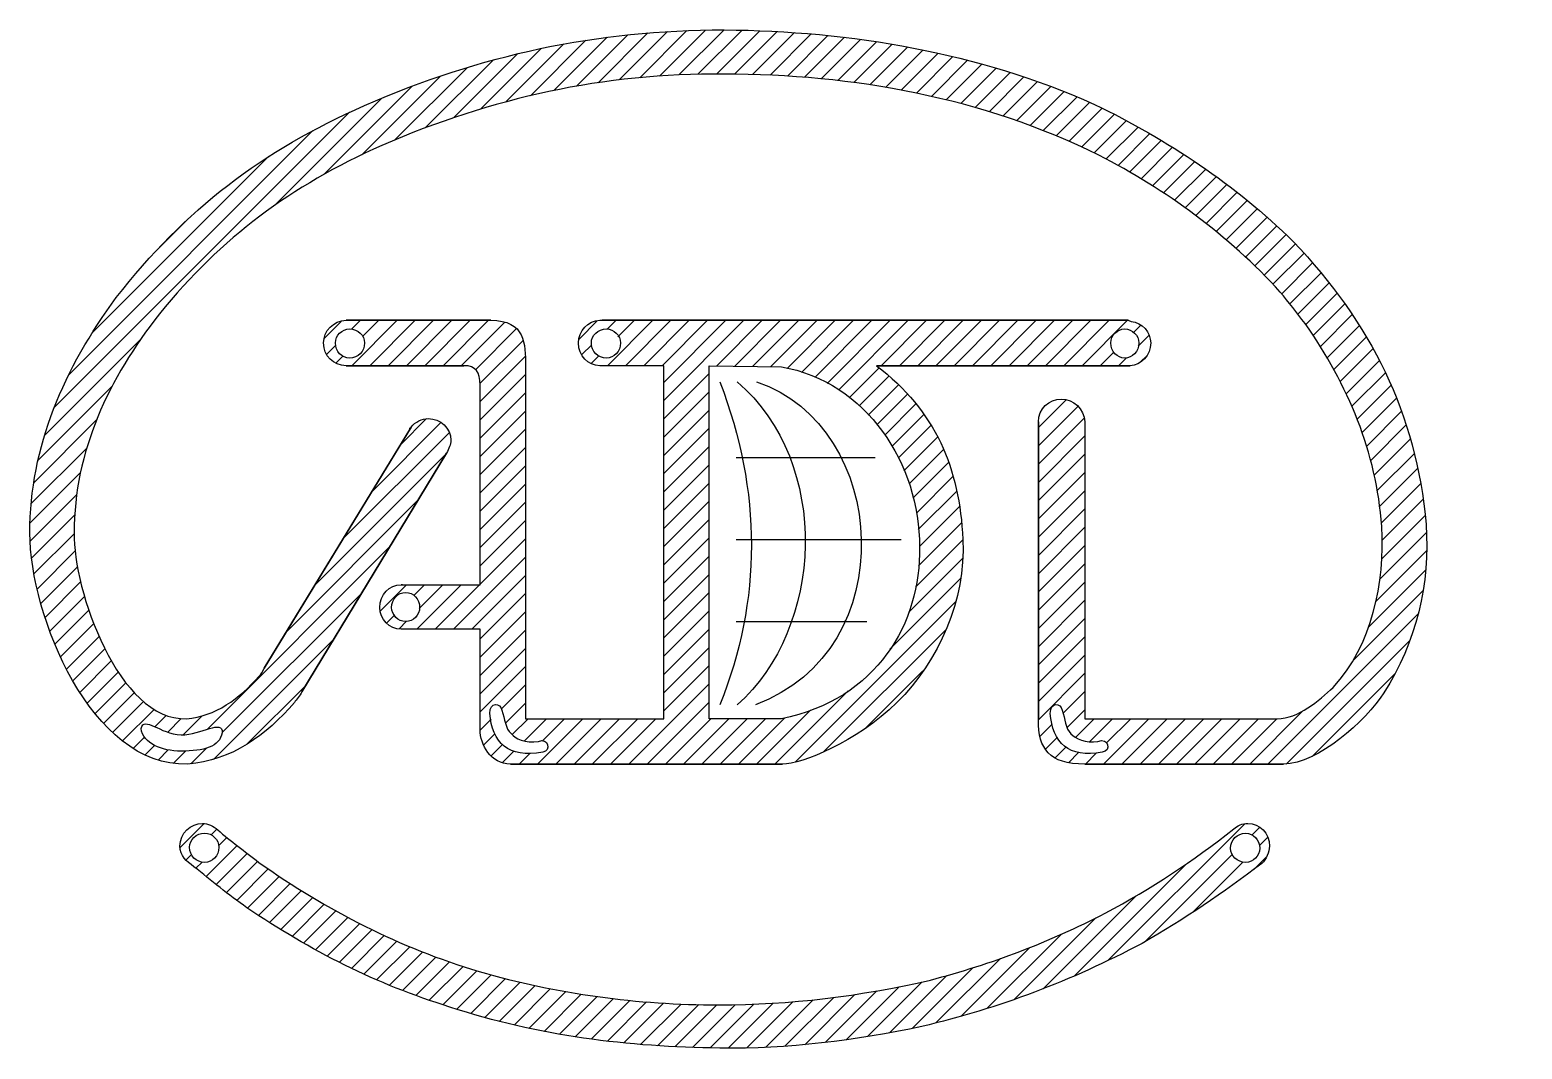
# Model space of a CAD drawing. Extents: x 56 to 197, y 693 to 718.
# Drawn here: x 56.29 to 92.99, y 692.63 to 717.7 of the extents above; entities that cross this region are included whole.
import ezdxf

# ---------------------------------------------------------------- set-up
doc = ezdxf.new("R2010")
doc.units = 0
doc.layers.get('0').update_dxf_attribs({"linetype": 'CONTINUOUS'})
doc.layers.add('Layer_1', color=7, linetype='CONTINUOUS')

msp = doc.modelspace()

# ---------------------------------------------------------------- hatches: boundary and pattern name
at = {"linetype": 'ByBlock'}
h = msp.add_hatch(dxfattribs=at)
h.set_pattern_fill('ANSI31', color=256, scale=0.1, style=0)
edge = h.paths.add_edge_path()
edge.add_spline(control_points=[(60.143, 700.756), (58.471, 700.703), (57.355, 703.943), (57.382, 705.323)], knot_values=[0, 0, 0, 0, 1, 1, 1, 1], degree=3, periodic=0)
edge.add_spline(control_points=[(57.382, 705.323), (57.382, 707.342), (58.232, 709.121), (59.48, 710.714)], knot_values=[0, 0, 0, 0, 1, 1, 1, 1], degree=3, periodic=0)
edge.add_spline(control_points=[(59.48, 710.714), (61.02, 712.599), (62.693, 713.847), (64.95, 714.856)], knot_values=[0, 0, 0, 0, 1, 1, 1, 1], degree=3, periodic=0)
edge.add_spline(control_points=[(64.95, 714.856), (67.658, 716.025), (70.393, 716.635), (73.367, 716.609)], knot_values=[0, 0, 0, 0, 1, 1, 1, 1], degree=3, periodic=0)
edge.add_spline(control_points=[(73.367, 716.609), (76.527, 716.609), (79.74, 716.025), (82.581, 714.617)], knot_values=[0, 0, 0, 0, 1, 1, 1, 1], degree=3, periodic=0)
edge.add_spline(control_points=[(82.581, 714.617), (84.227, 713.767), (85.767, 712.652), (87.042, 711.245)], knot_values=[0, 0, 0, 0, 1, 1, 1, 1], degree=3, periodic=0)
edge.add_spline(control_points=[(87.042, 711.245), (87.254, 711.006), (87.44, 710.74), (87.653, 710.475)], knot_values=[0, 0, 0, 0, 1, 1, 1, 1], degree=3, periodic=0)
edge.add_spline(control_points=[(87.653, 710.475), (88.715, 708.961), (89.405, 707.315), (89.538, 705.483)], knot_values=[0, 0, 0, 0, 1, 1, 1, 1], degree=3, periodic=0)
edge.add_spline(control_points=[(89.538, 705.483), (89.618, 704.102), (89.299, 702.562), (88.343, 701.526)], knot_values=[0, 0, 0, 0, 1, 1, 1, 1], degree=3, periodic=0)
edge.add_spline(control_points=[(88.343, 701.526), (87.998, 701.208), (87.493, 700.756), (86.962, 700.756)], knot_values=[0, 0, 0, 0, 1, 1, 1, 1], degree=3, periodic=0)
edge.add_line((86.962, 700.756), (82.236, 700.756))
edge.add_line((82.236, 700.756), (82.236, 708.058))
edge.add_spline(control_points=[(82.236, 708.058), (82.209, 708.377), (81.97, 708.616), (81.652, 708.616)], knot_values=[0, 0, 0, 0, 1, 1, 1, 1], degree=3, periodic=0)
edge.add_line((81.652, 708.616), (81.652, 708.616))
edge.add_spline(control_points=[(81.652, 708.616), (81.36, 708.616), (81.094, 708.377), (81.094, 708.059)], knot_values=[0, 0, 0, 0, 1, 1, 1, 1], degree=3, periodic=0)
edge.add_line((81.094, 708.059), (81.094, 700.73))
edge.add_spline(control_points=[(81.094, 700.73), (81.094, 700.013), (81.36, 699.641), (82.236, 699.641)], knot_values=[0, 0, 0, 0, 1, 1, 1, 1], degree=3, periodic=0)
edge.add_line((82.236, 699.641), (87.122, 699.641))
edge.add_spline(control_points=[(87.122, 699.641), (87.971, 699.641), (89.14, 700.703), (89.591, 701.394)], knot_values=[0, 0, 0, 0, 1, 1, 1, 1], degree=3, periodic=0)
edge.add_spline(control_points=[(89.591, 701.394), (90.388, 702.642), (90.733, 704.076), (90.627, 705.536)], knot_values=[0, 0, 0, 0, 1, 1, 1, 1], degree=3, periodic=0)
edge.add_spline(control_points=[(90.627, 705.536), (90.388, 708.271), (89.272, 710.475), (87.361, 712.493)], knot_values=[0, 0, 0, 0, 1, 1, 1, 1], degree=3, periodic=0)
edge.add_spline(control_points=[(87.361, 712.493), (85.927, 713.9), (84.28, 714.989), (82.475, 715.865)], knot_values=[0, 0, 0, 0, 1, 1, 1, 1], degree=3, periodic=0)
edge.add_spline(control_points=[(82.475, 715.865), (79.607, 717.14), (76.5, 717.671), (73.367, 717.697)], knot_values=[0, 0, 0, 0, 1, 1, 1, 1], degree=3, periodic=0)
edge.add_spline(control_points=[(73.367, 717.697), (70.234, 717.697), (67.392, 717.087), (64.525, 715.839)], knot_values=[0, 0, 0, 0, 1, 1, 1, 1], degree=3, periodic=0)
edge.add_spline(control_points=[(64.525, 715.839), (62.002, 714.723), (60.117, 713.29), (58.417, 711.112)], knot_values=[0, 0, 0, 0, 1, 1, 1, 1], degree=3, periodic=0)
edge.add_spline(control_points=[(58.417, 711.112), (57.143, 709.386), (56.293, 707.448), (56.293, 705.324)], knot_values=[0, 0, 0, 0, 1, 1, 1, 1], degree=3, periodic=0)
edge.add_spline(control_points=[(56.293, 705.324), (56.293, 703.306), (57.807, 699.561), (60.17, 699.641)], knot_values=[0, 0, 0, 0, 1, 1, 1, 1], degree=3, periodic=0)
edge.add_spline(control_points=[(60.17, 699.641), (61.259, 699.721), (62.108, 700.358), (62.799, 701.155)], knot_values=[0, 0, 0, 0, 1, 1, 1, 1], degree=3, periodic=0)
edge.add_spline(control_points=[(62.799, 701.155), (62.852, 701.234), (62.932, 701.314), (62.985, 701.42)], knot_values=[0, 0, 0, 0, 1, 1, 1, 1], degree=3, periodic=0)
edge.add_line((62.985, 701.42), (66.543, 707.289))
edge.add_spline(control_points=[(66.543, 707.289), (66.596, 707.395), (66.649, 707.501), (66.649, 707.607)], knot_values=[0, 0, 0, 0, 1, 1, 1, 1], degree=3, periodic=0)
edge.add_spline(control_points=[(66.649, 707.607), (66.649, 707.899), (66.383, 708.138), (66.091, 708.138)], knot_values=[0, 0, 0, 0, 1, 1, 1, 1], degree=3, periodic=0)
edge.add_spline(control_points=[(66.091, 708.138), (65.932, 708.138), (65.773, 708.059), (65.667, 707.926)], knot_values=[0, 0, 0, 0, 1, 1, 1, 1], degree=3, periodic=0)
edge.add_line((65.667, 707.926), (65.64, 707.882))
edge.add_line((65.64, 707.882), (65.64, 707.873))
edge.add_line((65.64, 707.873), (62.055, 702.004))
edge.add_spline(control_points=[(62.055, 702.004), (62.029, 701.925), (61.976, 701.845), (61.922, 701.792)], knot_values=[0, 0, 0, 0, 1, 1, 1, 1], degree=3, periodic=0)
edge.add_spline(control_points=[(61.922, 701.792), (61.445, 701.261), (60.86, 700.809), (60.143, 700.756)], knot_values=[0, 0, 0, 0, 1, 1, 1, 1], degree=3, periodic=0)
edge = h.paths.add_edge_path()
edge.add_spline(control_points=[(67.339, 694.543), (65.374, 695.127), (63.622, 696.03), (61.922, 697.225)], knot_values=[0, 0, 0, 0, 1, 1, 1, 1], degree=3, periodic=0)
edge.add_spline(control_points=[(61.922, 697.225), (61.577, 697.49), (61.232, 697.756), (60.913, 698.021)], knot_values=[0, 0, 0, 0, 1, 1, 1, 1], degree=3, periodic=0)
edge.add_spline(control_points=[(60.913, 698.021), (60.807, 698.127), (60.674, 698.181), (60.542, 698.181)], knot_values=[0, 0, 0, 0, 1, 1, 1, 1], degree=3, periodic=0)
edge.add_spline(control_points=[(60.542, 698.181), (60.25, 698.181), (59.984, 697.942), (59.984, 697.623)], knot_values=[0, 0, 0, 0, 1, 1, 1, 1], degree=3, periodic=0)
edge.add_spline(control_points=[(59.984, 697.623), (59.984, 697.384), (60.143, 697.251), (60.329, 697.118)], knot_values=[0, 0, 0, 0, 1, 1, 1, 1], degree=3, periodic=0)
edge.add_spline(control_points=[(60.329, 697.118), (60.754, 696.773), (61.179, 696.428), (61.63, 696.109)], knot_values=[0, 0, 0, 0, 1, 1, 1, 1], degree=3, periodic=0)
edge.add_spline(control_points=[(61.63, 696.109), (63.197, 695.047), (64.817, 694.224), (66.622, 693.667)], knot_values=[0, 0, 0, 0, 1, 1, 1, 1], degree=3, periodic=0)
edge.add_spline(control_points=[(66.622, 693.667), (68.8, 692.95), (71.004, 692.684), (73.261, 692.657)], knot_values=[0, 0, 0, 0, 1, 1, 1, 1], degree=3, periodic=0)
edge.add_spline(control_points=[(73.261, 692.657), (74.934, 692.631), (76.607, 692.843), (78.226, 693.189)], knot_values=[0, 0, 0, 0, 1, 1, 1, 1], degree=3, periodic=0)
edge.add_spline(control_points=[(78.226, 693.189), (80.138, 693.64), (81.891, 694.304), (83.643, 695.233)], knot_values=[0, 0, 0, 0, 1, 1, 1, 1], degree=3, periodic=0)
edge.add_spline(control_points=[(83.643, 695.233), (84.679, 695.817), (85.635, 696.481), (86.591, 697.198)], knot_values=[0, 0, 0, 0, 1, 1, 1, 1], degree=3, periodic=0)
edge.add_spline(control_points=[(86.591, 697.198), (86.697, 697.304), (86.776, 697.464), (86.776, 697.623)], knot_values=[0, 0, 0, 0, 1, 1, 1, 1], degree=3, periodic=0)
edge.add_spline(control_points=[(86.776, 697.623), (86.776, 697.942), (86.537, 698.181), (86.245, 698.181)], knot_values=[0, 0, 0, 0, 1, 1, 1, 1], degree=3, periodic=0)
edge.add_line((86.245, 698.181), (86.245, 698.181))
edge.add_spline(control_points=[(86.245, 698.181), (86.113, 698.181), (85.98, 698.127), (85.9, 698.048)], knot_values=[0, 0, 0, 0, 1, 1, 1, 1], degree=3, periodic=0)
edge.add_spline(control_points=[(85.9, 698.048), (84.891, 697.251), (83.882, 696.587), (82.74, 695.977)], knot_values=[0, 0, 0, 0, 1, 1, 1, 1], degree=3, periodic=0)
edge.add_spline(control_points=[(82.74, 695.977), (81.36, 695.26), (79.952, 694.729), (78.439, 694.33)], knot_values=[0, 0, 0, 0, 1, 1, 1, 1], degree=3, periodic=0)
edge.add_spline(control_points=[(78.439, 694.33), (76.713, 693.932), (74.987, 693.72), (73.234, 693.72)], knot_values=[0, 0, 0, 0, 1, 1, 1, 1], degree=3, periodic=0)
edge.add_spline(control_points=[(73.234, 693.72), (71.243, 693.72), (69.251, 693.985), (67.339, 694.543)], knot_values=[0, 0, 0, 0, 1, 1, 1, 1], degree=3, periodic=0)
h.paths.add_polyline_path([(97.106, 695.26), (97.106, 702.827), (102.337, 702.827), (103.346, 704.447), (94.981, 704.447), (94.981, 695.26)])
edge = h.paths.add_edge_path()
edge.add_spline(control_points=[(114.551, 699.269), (114.87, 699.535), (115.029, 699.986), (115.029, 700.597)], knot_values=[0, 0, 0, 0, 1, 1, 1, 1], degree=3, periodic=0)
edge.add_line((115.029, 700.597), (115.029, 702.642))
edge.add_spline(control_points=[(115.029, 702.642), (115.029, 703.279), (114.87, 703.73), (114.551, 704.022)], knot_values=[0, 0, 0, 0, 1, 1, 1, 1], degree=3, periodic=0)
edge.add_spline(control_points=[(114.551, 704.022), (114.206, 704.288), (113.675, 704.447), (112.958, 704.447)], knot_values=[0, 0, 0, 0, 1, 1, 1, 1], degree=3, periodic=0)
edge.add_line((112.958, 704.447), (105.125, 704.447))
edge.add_line((105.125, 704.447), (105.125, 695.26))
edge.add_line((105.125, 695.26), (107.223, 695.26))
edge.add_line((107.223, 695.26), (107.223, 698.818))
edge.add_line((107.223, 698.818), (112.958, 698.818))
edge.add_spline(control_points=[(112.958, 698.818), (113.675, 698.818), (114.233, 698.977), (114.551, 699.269)], knot_values=[0, 0, 0, 0, 1, 1, 1, 1], degree=3, periodic=0)
h.paths.add_polyline_path([(129.262, 695.26), (124.004, 704.447), (121.933, 704.447), (116.755, 695.26), (118.88, 695.26), (119.942, 697.278), (125.757, 697.278), (126.872, 695.26)])
h.paths.add_polyline_path([(142.114, 695.26), (142.114, 704.447), (139.963, 704.447), (139.963, 700.863), (133.298, 700.863), (133.298, 704.447), (131.147, 704.447), (131.147, 695.26), (133.298, 695.26), (133.298, 699.216), (139.963, 699.216), (139.963, 695.26)])
h.paths.add_polyline_path([(147.026, 695.26), (147.026, 702.695), (153.107, 702.695), (153.107, 695.26), (155.231, 695.26), (155.231, 704.447), (144.902, 704.447), (144.902, 695.26)])
h.paths.add_polyline_path([(169.729, 695.26), (164.472, 704.447), (162.401, 704.447), (157.249, 695.26), (159.347, 695.26), (160.409, 697.278), (166.224, 697.278), (167.339, 695.26)])
edge = h.paths.add_edge_path()
edge.add_line((173.314, 695.26), (173.314, 701.367))
edge.add_spline(control_points=[(173.314, 701.367), (173.288, 701.526), (173.288, 701.712), (173.261, 701.898)], knot_values=[0, 0, 0, 0, 1, 1, 1, 1], degree=3, periodic=0)
edge.add_spline(control_points=[(173.261, 701.898), (173.288, 701.792), (173.367, 701.633), (173.5, 701.473)], knot_values=[0, 0, 0, 0, 1, 1, 1, 1], degree=3, periodic=0)
edge.add_spline(control_points=[(173.5, 701.473), (173.579, 701.261), (173.686, 701.101), (173.819, 700.969)], knot_values=[0, 0, 0, 0, 1, 1, 1, 1], degree=3, periodic=0)
edge.add_line((173.819, 700.969), (177.244, 696.348))
edge.add_line((177.244, 696.348), (177.669, 696.348))
edge.add_line((177.669, 696.348), (181.12, 700.942))
edge.add_spline(control_points=[(181.12, 700.942), (181.201, 701.022), (181.28, 701.155), (181.36, 701.314)], knot_values=[0, 0, 0, 0, 1, 1, 1, 1], degree=3, periodic=0)
edge.add_spline(control_points=[(181.36, 701.314), (181.413, 701.393), (181.439, 701.473), (181.492, 701.579)], knot_values=[0, 0, 0, 0, 1, 1, 1, 1], degree=3, periodic=0)
edge.add_spline(control_points=[(181.492, 701.579), (181.546, 701.686), (181.599, 701.792), (181.652, 701.898)], knot_values=[0, 0, 0, 0, 1, 1, 1, 1], degree=3, periodic=0)
edge.add_spline(control_points=[(181.652, 701.898), (181.652, 701.659), (181.625, 701.473), (181.625, 701.34)], knot_values=[0, 0, 0, 0, 1, 1, 1, 1], degree=3, periodic=0)
edge.add_spline(control_points=[(181.625, 701.34), (181.598, 701.234), (181.598, 701.102), (181.598, 700.942)], knot_values=[0, 0, 0, 0, 1, 1, 1, 1], degree=3, periodic=0)
edge.add_line((181.598, 700.942), (181.598, 695.26))
edge.add_line((181.598, 695.26), (183.564, 695.26))
edge.add_line((183.564, 695.26), (183.564, 704.447))
edge.add_line((183.564, 704.447), (181.864, 704.447))
edge.add_line((181.864, 704.447), (177.616, 698.898))
edge.add_line((177.616, 698.898), (173.314, 704.447))
edge.add_line((173.314, 704.447), (171.588, 704.447))
edge.add_line((171.588, 704.447), (171.588, 695.26))
edge.add_line((171.588, 695.26), (171.588, 695.26))
edge.add_line((171.588, 695.26), (173.314, 695.26))
h.paths.add_polyline_path([(188.821, 695.26), (188.821, 702.695), (194.902, 702.695), (194.902, 695.26), (197.026, 695.26), (197.026, 704.447), (186.67, 704.447), (186.67, 695.26)])
edge = h.paths.add_edge_path(flags=16)
edge.add_line((81.386, 700.889), (81.386, 700.889))
edge.add_spline(control_points=[(81.386, 700.889), (81.386, 701.181), (81.652, 701.155), (81.678, 700.969)], knot_values=[0, 0, 0, 0, 1, 1, 1, 1], degree=3, periodic=0)
edge.add_spline(control_points=[(81.678, 700.969), (81.758, 700.756), (81.758, 700.517), (81.891, 700.385)], knot_values=[0, 0, 0, 0, 1, 1, 1, 1], degree=3, periodic=0)
edge.add_spline(control_points=[(81.891, 700.385), (81.997, 700.278), (82.262, 700.146), (82.554, 700.199)], knot_values=[0, 0, 0, 0, 1, 1, 1, 1], degree=3, periodic=0)
edge.add_spline(control_points=[(82.554, 700.199), (82.82, 700.305), (82.9, 699.96), (82.661, 699.933)], knot_values=[0, 0, 0, 0, 1, 1, 1, 1], degree=3, periodic=0)
edge.add_spline(control_points=[(82.661, 699.933), (81.838, 699.774), (81.439, 700.172), (81.386, 700.889)], knot_values=[0, 0, 0, 0, 1, 1, 1, 1], degree=3, periodic=0)
edge = h.paths.add_edge_path(flags=16)
edge.add_spline(control_points=[(59.028, 700.517), (59.108, 700.836), (59.48, 700.385), (60.011, 700.358)], knot_values=[0, 0, 0, 0, 1, 1, 1, 1], degree=3, periodic=0)
edge.add_spline(control_points=[(60.011, 700.358), (60.515, 700.358), (61.046, 700.756), (61.02, 700.411)], knot_values=[0, 0, 0, 0, 1, 1, 1, 1], degree=3, periodic=0)
edge.add_spline(control_points=[(61.02, 700.411), (60.967, 700.066), (60.568, 699.96), (60.011, 699.96)], knot_values=[0, 0, 0, 0, 1, 1, 1, 1], degree=3, periodic=0)
edge.add_spline(control_points=[(60.011, 699.96), (59.533, 699.96), (59.081, 700.145), (59.028, 700.517)], knot_values=[0, 0, 0, 0, 1, 1, 1, 1], degree=3, periodic=0)
edge = h.paths.add_edge_path(flags=16)
edge.add_spline(control_points=[(60.223, 697.596), (60.223, 697.782), (60.382, 697.942), (60.595, 697.942)], knot_values=[0, 0, 0, 0, 1, 1, 1, 1], degree=3, periodic=0)
edge.add_spline(control_points=[(60.595, 697.942), (60.781, 697.942), (60.94, 697.782), (60.94, 697.596)], knot_values=[0, 0, 0, 0, 1, 1, 1, 1], degree=3, periodic=0)
edge.add_spline(control_points=[(60.94, 697.596), (60.94, 697.384), (60.781, 697.225), (60.595, 697.225)], knot_values=[0, 0, 0, 0, 1, 1, 1, 1], degree=3, periodic=0)
edge.add_spline(control_points=[(60.595, 697.225), (60.382, 697.225), (60.223, 697.384), (60.223, 697.596)], knot_values=[0, 0, 0, 0, 1, 1, 1, 1], degree=3, periodic=0)
edge = h.paths.add_edge_path(flags=16)
edge.add_spline(control_points=[(85.821, 697.57), (85.821, 697.782), (85.98, 697.942), (86.192, 697.942)], knot_values=[0, 0, 0, 0, 1, 1, 1, 1], degree=3, periodic=0)
edge.add_spline(control_points=[(86.192, 697.942), (86.378, 697.942), (86.537, 697.782), (86.537, 697.57)], knot_values=[0, 0, 0, 0, 1, 1, 1, 1], degree=3, periodic=0)
edge.add_spline(control_points=[(86.537, 697.57), (86.537, 697.384), (86.378, 697.225), (86.192, 697.225)], knot_values=[0, 0, 0, 0, 1, 1, 1, 1], degree=3, periodic=0)
edge.add_spline(control_points=[(86.192, 697.225), (85.98, 697.225), (85.821, 697.384), (85.821, 697.57)], knot_values=[0, 0, 0, 0, 1, 1, 1, 1], degree=3, periodic=0)
edge = h.paths.add_edge_path(flags=16)
edge.add_line((107.223, 700.411), (107.223, 702.854))
edge.add_line((107.223, 702.854), (112.029, 702.854))
edge.add_line((112.029, 702.854), (112.029, 702.854))
edge.add_spline(control_points=[(112.029, 702.854), (112.401, 702.854), (112.639, 702.801), (112.772, 702.695)], knot_values=[0, 0, 0, 0, 1, 1, 1, 1], degree=3, periodic=0)
edge.add_spline(control_points=[(112.772, 702.695), (112.905, 702.588), (112.985, 702.402), (112.985, 702.11)], knot_values=[0, 0, 0, 0, 1, 1, 1, 1], degree=3, periodic=0)
edge.add_line((112.985, 702.11), (112.985, 701.154))
edge.add_spline(control_points=[(112.985, 701.154), (112.985, 700.862), (112.905, 700.676), (112.772, 700.57)], knot_values=[0, 0, 0, 0, 1, 1, 1, 1], degree=3, periodic=0)
edge.add_spline(control_points=[(112.772, 700.57), (112.639, 700.464), (112.401, 700.411), (112.029, 700.411)], knot_values=[0, 0, 0, 0, 1, 1, 1, 1], degree=3, periodic=0)
edge.add_line((112.029, 700.411), (107.223, 700.411))
h.paths.add_polyline_path([(120.871, 698.924), (122.889, 702.642), (124.881, 698.924)], flags=16)
h.paths.add_polyline_path([(161.339, 698.924), (163.357, 702.642), (165.348, 698.924)], flags=16)

# ---------------------------------------------------------------- linework, layer by layer
for p, q in [((63.54, 710.119), (63.951, 710.529)), ((64.203, 710.333), (64.425, 710.555)), ((64.208, 709.439), (65.323, 710.555)), ((64.477, 710.157), (64.874, 710.555)), ((64.657, 709.439), (65.772, 710.555)), ((65.106, 709.439), (66.221, 710.555)), ((65.555, 709.439), (66.67, 710.555)), ((66.004, 709.439), (67.119, 710.555)), ((66.453, 709.439), (67.568, 710.555)), ((66.902, 709.439), (67.971, 710.508)), ((69.802, 710.094), (70.248, 710.54)), ((70.491, 710.334), (70.711, 710.555)), ((70.494, 709.439), (71.609, 710.555)), ((70.754, 710.148), (71.16, 710.555)), ((70.943, 709.439), (72.058, 710.555)), ((71.392, 709.439), (72.507, 710.555)), ((71.841, 709.439), (72.956, 710.555)), ((71.88, 709.029), (73.405, 710.555)), ((71.88, 708.58), (73.854, 710.555)), ((73.185, 709.436), (74.303, 710.555)), ((73.628, 709.43), (74.752, 710.555)), ((74.07, 709.423), (75.201, 710.555)), ((74.512, 709.417), (75.65, 710.555)), ((74.917, 709.372), (76.099, 710.555)), ((75.266, 709.272), (76.548, 710.555)), ((75.601, 709.158), (76.997, 710.555)), ((75.896, 709.004), (77.446, 710.555)), ((76.191, 708.85), (77.895, 710.555)), ((77.229, 709.439), (78.344, 710.555)), ((77.678, 709.439), (78.793, 710.555)), ((78.127, 709.439), (79.243, 710.555)), ((78.576, 709.439), (79.692, 710.555)), ((79.025, 709.439), (80.141, 710.555)), ((79.474, 709.439), (80.59, 710.555)), ((79.923, 709.439), (81.039, 710.555)), ((80.372, 709.439), (81.488, 710.555)), ((80.821, 709.439), (81.937, 710.555)), ((81.27, 709.439), (82.386, 710.555)), ((81.719, 709.439), (82.835, 710.555)), ((82.168, 709.439), (83.284, 710.555)), ((67.25, 709.339), (68.262, 710.35)), ((83.43, 710.252), (83.612, 710.434)), ((83.549, 709.922), (83.817, 710.19)), ((63.593, 709.722), (63.817, 709.947)), ((67.362, 709.001), (68.412, 710.052)), ((69.867, 709.71), (70.109, 709.953)), ((82.617, 709.439), (82.95, 709.772)), ((63.821, 709.502), (63.993, 709.673)), ((67.366, 708.556), (68.474, 709.664)), ((70.095, 709.49), (70.285, 709.68)), ((76.44, 708.65), (77.175, 709.385)), ((83.066, 709.439), (83.261, 709.634)), ((83.625, 709.549), (83.733, 709.657)), ((67.366, 708.107), (68.481, 709.222)), ((71.88, 708.131), (72.995, 709.246)), ((76.69, 708.451), (77.417, 709.178)), ((67.366, 707.658), (68.481, 708.773)), ((71.88, 707.682), (72.995, 708.797)), ((76.912, 708.224), (77.655, 708.967)), ((77.121, 707.984), (77.872, 708.735)), ((67.366, 707.209), (68.481, 708.324)), ((71.88, 707.233), (72.995, 708.348)), ((77.317, 707.731), (78.084, 708.498)), ((71.88, 706.784), (72.995, 707.899)), ((77.487, 707.452), (78.273, 708.238)), ((77.655, 707.171), (78.453, 707.969)), ((67.366, 706.76), (68.481, 707.875)), ((77.785, 706.852), (78.613, 707.68)), ((67.366, 706.311), (68.481, 707.426)), ((71.88, 706.335), (72.995, 707.45)), ((77.916, 706.534), (78.758, 707.376)), ((67.366, 705.862), (68.481, 706.977)), ((71.88, 705.886), (72.995, 707.001)), ((78.009, 706.178), (78.887, 707.056)), ((67.366, 705.413), (68.481, 706.528)), ((71.88, 705.437), (72.995, 706.552)), ((78.095, 705.815), (78.992, 706.712)), ((67.366, 704.964), (68.481, 706.079)), ((71.88, 704.988), (72.995, 706.103)), ((78.139, 705.41), (79.085, 706.356)), ((78.172, 704.994), (79.152, 705.974)), ((67.366, 704.515), (68.481, 705.63)), ((71.88, 704.539), (72.995, 705.654)), ((78.146, 704.519), (79.201, 705.574)), ((67.366, 704.066), (68.481, 705.181)), ((71.88, 704.09), (72.995, 705.205)), ((78.07, 703.994), (79.235, 705.159)), ((66.709, 702.96), (68.481, 704.732)), ((71.88, 703.641), (72.995, 704.756)), ((77.896, 703.371), (79.232, 704.707)), ((67.158, 702.96), (68.481, 704.283)), ((71.88, 703.192), (72.995, 704.307)), ((64.913, 703.409), (65.553, 704.049)), ((65.737, 703.784), (66.002, 704.049)), ((65.811, 702.96), (66.9, 704.049)), ((65.868, 703.467), (66.451, 704.049)), ((66.26, 702.96), (67.349, 704.049)), ((71.88, 702.743), (72.995, 703.858)), ((77.44, 702.466), (79.18, 704.206)), ((67.366, 702.719), (68.481, 703.834)), ((75.114, 699.691), (79.06, 703.637)), ((65.062, 703.11), (65.265, 703.312)), ((65.373, 702.971), (65.558, 703.157)), ((67.366, 702.27), (68.481, 703.385)), ((71.88, 702.294), (72.995, 703.409)), ((76.324, 703.146), (76.353, 703.175)), ((67.366, 701.821), (68.481, 702.936)), ((71.88, 701.845), (72.995, 702.96)), ((75.813, 699.941), (78.827, 702.955)), ((67.366, 701.372), (68.481, 702.487)), ((71.88, 701.396), (72.995, 702.511)), ((67.366, 700.923), (68.481, 702.038)), ((71.88, 700.947), (72.995, 702.062)), ((76.858, 700.537), (78.256, 701.935)), ((67.884, 700.992), (68.481, 701.589)), ((71.023, 699.641), (72.995, 701.613)), ((74.615, 699.641), (76.413, 701.439)), ((67.987, 700.646), (68.481, 701.14)), ((71.472, 699.641), (72.995, 701.164)), ((74.166, 699.641), (75.492, 700.967)), ((67.368, 700.476), (67.637, 700.745)), ((68.156, 700.367), (68.546, 700.756)), ((68.455, 700.216), (68.995, 700.756)), ((68.778, 699.641), (69.893, 700.756)), ((68.891, 700.203), (69.444, 700.756)), ((69.227, 699.641), (70.342, 700.756)), ((69.676, 699.641), (70.791, 700.756)), ((70.125, 699.641), (71.24, 700.756)), ((70.574, 699.641), (71.689, 700.756)), ((71.921, 699.641), (73.036, 700.756)), ((72.37, 699.641), (73.485, 700.756)), ((72.819, 699.641), (73.934, 700.756)), ((73.268, 699.641), (74.383, 700.756)), ((73.717, 699.641), (74.856, 700.78)), ((67.459, 700.118), (67.73, 700.389)), ((67.643, 699.853), (67.921, 700.131)), ((67.926, 699.687), (68.197, 699.958)), ((68.329, 699.641), (68.588, 699.9))]:
    msp.add_line(p, q, dxfattribs=at)
at = {"layer": 'Layer_1', "color": 7}
for p, q in [((64.073, 710.555), (64.073, 710.555)), ((64.073, 710.555), (64.073, 710.555)), ((64.073, 710.555), (67.631, 710.555)), ((67.631, 710.555), (64.073, 710.555)), ((70.366, 710.555), (83.298, 710.555)), ((83.298, 710.555), (70.366, 710.555)), ((83.298, 710.555), (83.298, 710.555)), ((64.153, 710.342), (64.153, 710.342)), ((64.153, 710.342), (64.153, 710.342)), ((70.473, 710.342), (70.473, 710.342)), ((70.473, 710.342), (70.473, 710.342)), ((83.218, 710.342), (83.218, 710.342)), ((83.218, 710.342), (83.218, 710.342)), ((66.968, 709.439), (64.073, 709.439)), ((64.073, 709.439), (64.073, 709.439)), ((64.073, 709.439), (64.073, 709.439)), ((64.073, 709.439), (66.968, 709.439)), ((68.481, 709.439), (68.481, 700.756)), ((71.88, 709.439), (70.313, 709.439)), ((70.313, 709.439), (70.313, 709.439)), ((71.88, 700.756), (71.88, 709.439)), ((72.995, 700.756), (72.995, 709.439)), ((72.995, 709.439), (74.774, 709.413)), ((83.351, 709.439), (77.111, 709.439)), ((77.111, 709.439), (83.351, 709.439)), ((83.351, 709.439), (83.351, 709.439)), ((67.366, 704.049), (67.366, 708.961)), ((81.652, 708.616), (81.652, 708.616)), ((81.652, 708.616), (81.652, 708.616)), ((65.667, 707.926), (62.055, 702.004)), ((65.64, 707.899), (65.667, 707.926)), ((65.64, 707.873), (65.64, 707.899)), ((65.667, 707.926), (65.667, 707.926)), ((81.094, 700.73), (81.094, 708.059)), ((81.094, 708.059), (81.094, 708.059)), ((81.094, 708.059), (81.094, 708.059)), ((81.094, 708.059), (81.094, 700.73)), ((82.236, 708.058), (82.236, 708.058)), ((82.236, 708.058), (82.236, 708.058)), ((82.236, 708.058), (82.236, 700.756)), ((62.055, 702.004), (65.64, 707.873)), ((66.543, 707.289), (62.985, 701.42)), ((62.985, 701.42), (66.543, 707.289)), ((65.428, 704.049), (65.428, 704.049)), ((65.428, 704.049), (65.454, 704.049)), ((65.454, 704.049), (65.428, 704.049)), ((65.454, 704.049), (65.454, 704.049)), ((65.454, 704.049), (67.366, 704.049)), ((65.454, 704.049), (65.454, 704.049)), ((65.454, 704.049), (65.454, 704.049)), ((65.534, 703.863), (65.534, 703.863)), ((65.534, 703.863), (65.534, 703.863)), ((67.366, 702.96), (65.428, 702.96)), ((65.428, 702.96), (65.428, 702.96)), ((67.366, 700.491), (67.366, 702.96)), ((67.605, 700.889), (67.605, 700.889)), ((67.605, 700.889), (67.605, 700.889)), ((68.481, 700.756), (71.88, 700.756)), ((74.774, 700.756), (72.995, 700.756)), ((74.774, 700.756), (74.774, 700.756)), ((74.774, 700.756), (74.774, 700.756)), ((81.386, 700.889), (81.386, 700.889)), ((81.386, 700.889), (81.386, 700.889)), ((82.236, 700.756), (86.962, 700.756)), ((59.028, 700.517), (59.028, 700.517)), ((59.028, 700.517), (59.028, 700.517)), ((74.801, 699.641), (68.109, 699.641)), ((68.109, 699.641), (74.801, 699.641)), ((87.122, 699.641), (82.236, 699.641)), ((82.236, 699.641), (87.122, 699.641)), ((60.913, 698.021), (60.913, 698.021)), ((60.913, 698.021), (60.913, 698.021)), ((86.245, 698.181), (86.245, 698.181)), ((86.245, 698.181), (86.245, 698.181)), ((60.595, 697.942), (60.595, 697.942)), ((60.595, 697.942), (60.595, 697.942)), ((86.192, 697.942), (86.192, 697.942)), ((86.192, 697.942), (86.192, 697.942)), ((86.591, 697.198), (86.591, 697.198)), ((86.591, 697.198), (86.591, 697.198))]:
    msp.add_line(p, q, dxfattribs=at)
at = {"layer": 'Layer_1', "color": 0}
for p, q in [((73.659, 707.182), (77.084, 707.182)), ((73.659, 705.164), (77.722, 705.164)), ((73.659, 703.146), (76.872, 703.146))]:
    msp.add_line(p, q, dxfattribs=at)
at = {"layer": 'Layer_1', "color": 7}
for points in [[(64.525, 715.839), (67.392, 717.087), (70.234, 717.697), (73.367, 717.697)], [(73.367, 717.697), (76.5, 717.671), (79.607, 717.14), (82.475, 715.865)], [(73.367, 716.609), (70.393, 716.635), (67.658, 716.025), (64.95, 714.856)], [(82.581, 714.617), (79.74, 716.025), (76.527, 716.609), (73.367, 716.609)], [(58.417, 711.112), (60.117, 713.29), (62.002, 714.723), (64.525, 715.839)], [(82.475, 715.865), (84.28, 714.989), (85.927, 713.9), (87.361, 712.493)], [(64.95, 714.856), (62.693, 713.847), (61.02, 712.599), (59.48, 710.714)], [(87.042, 711.245), (85.767, 712.652), (84.227, 713.767), (82.581, 714.617)], [(87.361, 712.493), (89.272, 710.475), (90.388, 708.271), (90.627, 705.536)], [(87.653, 710.475), (87.44, 710.74), (87.254, 711.006), (87.042, 711.245)], [(56.293, 705.324), (56.293, 707.448), (57.143, 709.386), (58.417, 711.112)], [(59.48, 710.714), (58.232, 709.121), (57.382, 707.342), (57.382, 705.323)], [(63.516, 709.997), (63.516, 710.289), (63.755, 710.555), (64.073, 710.555)], [(67.631, 710.555), (68.481, 710.555), (68.481, 709.97), (68.481, 709.439)], [(69.782, 709.997), (69.782, 710.289), (70.021, 710.555), (70.313, 710.555)], [(70.313, 710.555), (70.34, 710.555), (70.34, 710.555), (70.366, 710.555)], [(83.298, 710.555), (83.325, 710.555), (83.351, 710.528), (83.378, 710.528)], [(83.378, 710.528), (83.643, 710.501), (83.856, 710.262), (83.856, 709.997)], [(89.538, 705.483), (89.405, 707.315), (88.715, 708.961), (87.653, 710.475)], [(63.808, 709.997), (63.808, 710.183), (63.967, 710.342), (64.153, 710.342)], [(64.153, 710.342), (64.365, 710.342), (64.525, 710.183), (64.525, 709.997)], [(70.101, 709.997), (70.101, 710.183), (70.26, 710.342), (70.473, 710.342)], [(70.473, 710.342), (70.659, 710.342), (70.818, 710.183), (70.818, 709.997)], [(82.873, 709.997), (82.873, 710.183), (83.032, 710.342), (83.218, 710.342)], [(83.218, 710.342), (83.404, 710.342), (83.563, 710.183), (83.563, 709.997)], [(64.073, 709.439), (63.755, 709.439), (63.516, 709.678), (63.516, 709.997)], [(64.153, 709.625), (63.967, 709.625), (63.808, 709.785), (63.808, 709.997)], [(64.525, 709.997), (64.525, 709.785), (64.365, 709.625), (64.153, 709.625)], [(70.313, 709.439), (70.021, 709.439), (69.782, 709.678), (69.782, 709.997)], [(70.473, 709.625), (70.26, 709.625), (70.101, 709.785), (70.101, 709.997)], [(70.818, 709.997), (70.818, 709.785), (70.659, 709.625), (70.473, 709.625)], [(83.218, 709.625), (83.032, 709.625), (82.873, 709.785), (82.873, 709.997)], [(83.563, 709.997), (83.563, 709.785), (83.404, 709.625), (83.218, 709.625)], [(83.856, 709.997), (83.856, 709.705), (83.617, 709.439), (83.351, 709.439)], [(67.366, 708.961), (67.366, 709.28), (67.26, 709.439), (66.968, 709.439)], [(74.774, 709.413), (76.872, 709.041), (78.173, 707.023), (78.173, 704.978)], [(77.111, 709.439), (78.571, 708.324), (79.156, 706.917), (79.235, 705.164)], [(81.094, 708.059), (81.094, 708.377), (81.36, 708.616), (81.652, 708.616)], [(81.652, 708.616), (81.97, 708.616), (82.209, 708.377), (82.236, 708.058)], [(65.667, 707.926), (65.773, 708.059), (65.932, 708.138), (66.091, 708.138)], [(66.091, 708.138), (66.383, 708.138), (66.649, 707.899), (66.649, 707.607)], [(66.649, 707.607), (66.649, 707.501), (66.596, 707.395), (66.543, 707.289)], [(60.17, 699.641), (57.807, 699.561), (56.293, 703.306), (56.293, 705.324)], [(57.382, 705.323), (57.355, 703.943), (58.471, 700.703), (60.143, 700.756)], [(88.343, 701.526), (89.299, 702.562), (89.618, 704.102), (89.538, 705.483)], [(90.627, 705.536), (90.733, 704.076), (90.388, 702.642), (89.591, 701.394)], [(78.173, 704.978), (78.2, 703.119), (77.138, 701.234), (74.774, 700.756)], [(79.235, 705.164), (79.315, 703.677), (78.651, 702.19), (77.616, 701.155)], [(64.896, 703.491), (64.896, 703.81), (65.135, 704.049), (65.428, 704.049)], [(65.189, 703.491), (65.189, 703.704), (65.348, 703.863), (65.534, 703.863)], [(65.534, 703.863), (65.72, 703.863), (65.879, 703.704), (65.879, 703.491)], [(65.428, 702.96), (65.135, 702.96), (64.896, 703.199), (64.896, 703.491)], [(65.534, 703.146), (65.348, 703.146), (65.189, 703.305), (65.189, 703.491)], [(65.879, 703.491), (65.879, 703.305), (65.72, 703.146), (65.534, 703.146)], [(60.143, 700.756), (60.86, 700.809), (61.445, 701.261), (61.922, 701.792)], [(61.922, 701.792), (61.976, 701.845), (62.029, 701.925), (62.055, 702.004)], [(62.985, 701.42), (62.932, 701.314), (62.852, 701.234), (62.799, 701.155)], [(86.962, 700.756), (87.493, 700.756), (87.998, 701.208), (88.343, 701.526)], [(89.591, 701.394), (89.14, 700.703), (87.971, 699.641), (87.122, 699.641)], [(62.799, 701.155), (62.108, 700.358), (61.259, 699.721), (60.17, 699.641)], [(67.605, 700.889), (67.605, 701.181), (67.87, 701.155), (67.897, 700.969)], [(67.897, 700.969), (67.977, 700.756), (67.977, 700.517), (68.136, 700.385)], [(77.616, 701.155), (76.607, 700.172), (75.279, 699.641), (74.801, 699.641)], [(81.386, 700.889), (81.386, 701.181), (81.652, 701.155), (81.678, 700.969)], [(81.678, 700.969), (81.758, 700.756), (81.758, 700.517), (81.891, 700.385)], [(59.028, 700.517), (59.108, 700.836), (59.48, 700.385), (60.011, 700.358)], [(60.011, 700.358), (60.515, 700.358), (61.046, 700.756), (61.02, 700.411)], [(68.906, 699.933), (68.056, 699.774), (67.658, 700.172), (67.605, 700.889)], [(82.236, 699.641), (81.36, 699.641), (81.094, 700.013), (81.094, 700.73)], [(82.661, 699.933), (81.838, 699.774), (81.439, 700.172), (81.386, 700.889)], [(60.011, 699.96), (59.533, 699.96), (59.081, 700.145), (59.028, 700.517)], [(61.02, 700.411), (60.967, 700.066), (60.568, 699.96), (60.011, 699.96)], [(68.109, 699.641), (67.631, 699.641), (67.366, 700.119), (67.366, 700.491)], [(68.136, 700.385), (68.216, 700.278), (68.481, 700.146), (68.8, 700.199)], [(68.8, 700.199), (69.039, 700.305), (69.118, 699.96), (68.906, 699.933)], [(81.891, 700.385), (81.997, 700.278), (82.262, 700.146), (82.554, 700.199)], [(82.554, 700.199), (82.82, 700.305), (82.9, 699.96), (82.661, 699.933)], [(59.984, 697.623), (59.984, 697.942), (60.25, 698.181), (60.542, 698.181)], [(60.542, 698.181), (60.674, 698.181), (60.807, 698.127), (60.913, 698.021)], [(60.913, 698.021), (61.232, 697.756), (61.577, 697.49), (61.922, 697.225)], [(82.74, 695.977), (83.882, 696.587), (84.891, 697.251), (85.9, 698.048)], [(85.9, 698.048), (85.98, 698.127), (86.113, 698.181), (86.245, 698.181)], [(86.245, 698.181), (86.537, 698.181), (86.776, 697.942), (86.776, 697.623)], [(60.329, 697.118), (60.143, 697.251), (59.984, 697.384), (59.984, 697.623)], [(60.223, 697.596), (60.223, 697.782), (60.382, 697.942), (60.595, 697.942)], [(60.595, 697.942), (60.781, 697.942), (60.94, 697.782), (60.94, 697.596)], [(85.821, 697.57), (85.821, 697.782), (85.98, 697.942), (86.192, 697.942)], [(86.192, 697.942), (86.378, 697.942), (86.537, 697.782), (86.537, 697.57)], [(86.776, 697.623), (86.776, 697.464), (86.697, 697.304), (86.591, 697.198)], [(60.595, 697.225), (60.382, 697.225), (60.223, 697.384), (60.223, 697.596)], [(60.94, 697.596), (60.94, 697.384), (60.781, 697.225), (60.595, 697.225)], [(86.192, 697.225), (85.98, 697.225), (85.821, 697.384), (85.821, 697.57)], [(86.537, 697.57), (86.537, 697.384), (86.378, 697.225), (86.192, 697.225)], [(61.63, 696.109), (61.179, 696.428), (60.754, 696.773), (60.329, 697.118)], [(61.922, 697.225), (63.622, 696.03), (65.374, 695.127), (67.339, 694.543)], [(86.591, 697.198), (85.635, 696.481), (84.679, 695.817), (83.643, 695.233)], [(66.622, 693.667), (64.817, 694.224), (63.197, 695.047), (61.63, 696.109)], [(78.439, 694.33), (79.952, 694.729), (81.36, 695.26), (82.74, 695.977)], [(83.643, 695.233), (81.891, 694.304), (80.138, 693.64), (78.226, 693.189)], [(67.339, 694.543), (69.251, 693.985), (71.243, 693.72), (73.234, 693.72)], [(73.234, 693.72), (74.987, 693.72), (76.713, 693.932), (78.439, 694.33)], [(73.261, 692.657), (71.004, 692.684), (68.8, 692.95), (66.622, 693.667)], [(78.226, 693.189), (76.607, 692.843), (74.934, 692.631), (73.261, 692.657)]]:
    msp.add_open_spline(points, degree=3, dxfattribs=at)
at = {"layer": 'Layer_1', "color": 0}
for points in [[(73.261, 709.041), (74.296, 706.333), (74.296, 703.677), (73.261, 701.102)], [(73.686, 709.041), (76.022, 707.049), (75.81, 702.96), (73.686, 701.102)], [(74.164, 709.041), (77.43, 707.952), (77.775, 702.429), (74.137, 701.102)]]:
    msp.add_open_spline(points, degree=3, dxfattribs=at)

doc.saveas('drawing.dxf')
